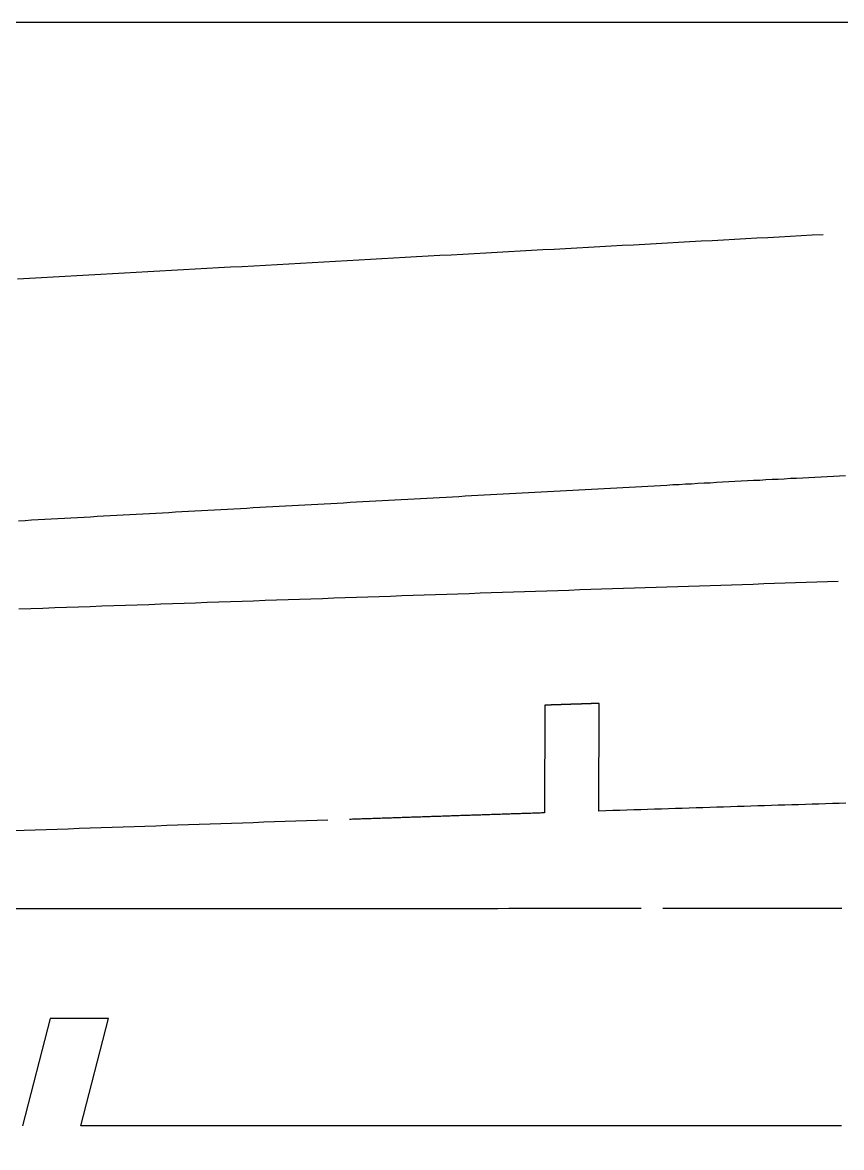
# Model space of a CAD drawing. Extents: x -537 to 363, y 432 to 791.
# Drawn here: x -449 to -411.3, y 739.2 to 791.1 of the extents above; entities that cross this region are included whole.
import ezdxf

# ---------------------------------------------------------------- set-up
doc = ezdxf.new("R2010")
doc.units = 0
doc.layers.get('0').update_dxf_attribs({"linetype": 'CONTINUOUS'})
doc.layers.add('90X10', color=1, linetype='CONTINUOUS')

msp = doc.modelspace()

# ---------------------------------------------------------------- linework, layer by layer
for p, q in [((-424.942, 759.619), (-424.955, 754.657)), ((-422.453, 754.739), (-422.44, 759.702)), ((-447.742, 745.184), (-449.019, 740.244)), ((-446.327, 740.243), (-445.05, 745.183))]:
    msp.add_line(p, q)
for points in [[(-412.11, 781.298, 0), (-412.619, 781.271, 0), (-413.128, 781.244, 0), (-413.638, 781.216, 0), (-414.148, 781.188, 0), (-414.66, 781.161, 0), (-415.172, 781.133, 0), (-415.685, 781.105, 0), (-416.199, 781.077, 0), (-416.713, 781.049, 0), (-417.228, 781.021, 0), (-417.744, 780.993, 0), (-418.26, 780.965, 0), (-418.777, 780.937, 0), (-419.295, 780.909, 0), (-419.814, 780.88, 0), (-420.333, 780.852, 0), (-420.853, 780.823, 0), (-421.374, 780.795, 0), (-421.895, 780.766, 0), (-422.417, 780.738, 0), (-422.94, 780.709, 0), (-423.463, 780.68, 0), (-423.987, 780.652, 0), (-424.511, 780.623, 0), (-425.036, 780.594, 0), (-425.562, 780.565, 0), (-426.089, 780.536, 0), (-426.616, 780.507, 0), (-427.144, 780.478, 0), (-427.672, 780.449, 0), (-428.201, 780.419, 0), (-428.73, 780.39, 0), (-429.26, 780.361, 0), (-429.791, 780.332, 0), (-430.322, 780.302, 0), (-430.854, 780.273, 0), (-431.387, 780.243, 0), (-431.92, 780.214, 0), (-432.453, 780.184, 0), (-432.987, 780.154, 0), (-433.522, 780.125, 0), (-434.057, 780.095, 0), (-434.593, 780.065, 0), (-435.129, 780.035, 0), (-435.666, 780.005, 0), (-436.204, 779.975, 0), (-436.741, 779.945, 0), (-437.28, 779.915, 0), (-437.819, 779.885, 0), (-438.358, 779.855, 0), (-438.898, 779.825, 0), (-439.439, 779.795, 0), (-439.98, 779.765, 0), (-440.521, 779.734, 0), (-441.063, 779.704, 0), (-441.605, 779.674, 0), (-442.148, 779.643, 0), (-442.691, 779.613, 0), (-443.235, 779.582, 0), (-443.779, 779.552, 0), (-444.324, 779.521, 0), (-444.869, 779.491, 0), (-445.415, 779.46, 0), (-445.961, 779.429, 0), (-446.507, 779.399, 0), (-447.054, 779.368, 0), (-447.601, 779.337, 0), (-448.149, 779.306, 0), (-448.697, 779.275, 0), (-449.245, 779.245, 0)], [(-411.085, 770.193, 0), (-411.367, 770.178, 0), (-411.648, 770.163, 0), (-411.93, 770.148, 0), (-412.212, 770.132, 0), (-412.494, 770.117, 0), (-412.776, 770.102, 0), (-413.059, 770.087, 0), (-413.342, 770.072, 0), (-413.625, 770.057, 0), (-413.908, 770.041, 0), (-414.191, 770.026, 0), (-414.475, 770.011, 0), (-414.759, 769.996, 0), (-415.043, 769.98, 0), (-415.327, 769.965, 0), (-415.612, 769.95, 0), (-415.896, 769.934, 0), (-416.181, 769.919, 0), (-416.467, 769.904, 0), (-416.752, 769.888, 0), (-417.038, 769.873, 0), (-417.323, 769.857, 0), (-417.609, 769.842, 0), (-417.895, 769.827, 0), (-418.182, 769.811, 0), (-418.468, 769.796, 0), (-418.755, 769.78, 0), (-419.042, 769.765, 0), (-419.329, 769.749, 0), (-419.617, 769.733, 0), (-419.904, 769.718, 0), (-420.192, 769.702, 0), (-420.48, 769.687, 0), (-420.768, 769.671, 0), (-421.057, 769.655, 0), (-421.345, 769.64, 0), (-421.634, 769.624, 0), (-421.923, 769.608, 0), (-422.212, 769.593, 0), (-422.501, 769.577, 0), (-422.791, 769.561, 0), (-423.081, 769.545, 0), (-423.371, 769.53, 0), (-423.661, 769.514, 0), (-423.951, 769.498, 0), (-424.241, 769.482, 0), (-424.532, 769.466, 0), (-424.823, 769.45, 0), (-425.114, 769.435, 0), (-425.405, 769.419, 0), (-425.696, 769.403, 0), (-425.988, 769.387, 0), (-426.28, 769.371, 0), (-426.571, 769.355, 0), (-426.864, 769.339, 0), (-427.156, 769.323, 0), (-427.448, 769.307, 0), (-427.741, 769.291, 0), (-428.034, 769.275, 0), (-428.326, 769.259, 0), (-428.62, 769.243, 0), (-428.913, 769.227, 0), (-429.206, 769.211, 0), (-429.5, 769.195, 0), (-429.794, 769.179, 0), (-430.088, 769.162, 0), (-430.382, 769.146, 0), (-430.676, 769.13, 0), (-430.97, 769.114, 0), (-431.265, 769.098, 0), (-431.56, 769.082, 0), (-431.855, 769.065, 0), (-432.15, 769.049, 0), (-432.445, 769.033, 0), (-432.74, 769.017, 0), (-433.036, 769, 0), (-433.332, 768.984, 0), (-433.628, 768.968, 0), (-433.924, 768.952, 0), (-434.22, 768.935, 0), (-434.516, 768.919, 0), (-434.813, 768.903, 0), (-435.109, 768.886, 0), (-435.406, 768.87, 0), (-435.703, 768.854, 0), (-436, 768.837, 0), (-436.297, 768.821, 0), (-436.595, 768.804, 0), (-436.892, 768.788, 0), (-437.19, 768.771, 0), (-437.487, 768.755, 0), (-437.785, 768.738, 0), (-438.083, 768.722, 0), (-438.382, 768.706, 0), (-438.68, 768.689, 0), (-438.979, 768.673, 0), (-439.277, 768.656, 0), (-439.576, 768.639, 0), (-439.875, 768.623, 0), (-440.174, 768.606, 0), (-440.473, 768.59, 0), (-440.772, 768.573, 0), (-441.072, 768.557, 0), (-441.371, 768.54, 0), (-441.671, 768.523, 0), (-441.971, 768.507, 0), (-442.271, 768.49, 0), (-442.571, 768.473, 0), (-442.871, 768.457, 0), (-443.172, 768.44, 0), (-443.472, 768.423, 0), (-443.773, 768.407, 0), (-444.073, 768.39, 0), (-444.374, 768.373, 0), (-444.675, 768.357, 0), (-444.976, 768.34, 0), (-445.278, 768.323, 0), (-445.579, 768.306, 0), (-445.88, 768.29, 0), (-446.182, 768.273, 0), (-446.484, 768.256, 0), (-446.785, 768.239, 0), (-447.087, 768.222, 0), (-447.389, 768.206, 0), (-447.691, 768.189, 0), (-447.994, 768.172, 0), (-448.296, 768.155, 0), (-448.598, 768.138, 0), (-448.901, 768.121, 0), (-449.204, 768.104, 0)], [(-411.432, 765.312, 0), (-411.919, 765.297, 0), (-412.407, 765.281, 0), (-412.895, 765.266, 0), (-413.385, 765.251, 0), (-413.875, 765.235, 0), (-414.366, 765.219, 0), (-414.857, 765.204, 0), (-415.35, 765.188, 0), (-415.843, 765.172, 0), (-416.337, 765.156, 0), (-416.832, 765.14, 0), (-417.327, 765.124, 0), (-417.824, 765.108, 0), (-418.321, 765.092, 0), (-418.819, 765.076, 0), (-419.318, 765.06, 0), (-419.817, 765.043, 0), (-420.318, 765.027, 0), (-420.819, 765.011, 0), (-421.321, 764.994, 0), (-421.824, 764.978, 0), (-422.328, 764.961, 0), (-422.832, 764.944, 0), (-423.338, 764.928, 0), (-423.844, 764.911, 0), (-424.351, 764.894, 0), (-424.859, 764.877, 0), (-425.368, 764.86, 0), (-425.877, 764.843, 0), (-426.388, 764.826, 0), (-426.899, 764.809, 0), (-427.411, 764.792, 0), (-427.924, 764.774, 0), (-428.438, 764.757, 0), (-428.953, 764.74, 0), (-429.469, 764.722, 0), (-429.985, 764.705, 0), (-430.503, 764.687, 0), (-431.021, 764.67, 0), (-431.54, 764.652, 0), (-432.06, 764.634, 0), (-432.581, 764.617, 0), (-433.103, 764.599, 0), (-433.625, 764.581, 0), (-434.149, 764.563, 0), (-434.673, 764.545, 0), (-435.199, 764.527, 0), (-435.725, 764.509, 0), (-436.252, 764.491, 0), (-436.78, 764.473, 0), (-437.309, 764.455, 0), (-437.839, 764.436, 0), (-438.37, 764.418, 0), (-438.901, 764.4, 0), (-439.434, 764.381, 0), (-439.968, 764.363, 0), (-440.502, 764.344, 0), (-441.038, 764.326, 0), (-441.574, 764.307, 0), (-442.111, 764.288, 0), (-442.649, 764.27, 0), (-443.189, 764.251, 0), (-443.729, 764.232, 0), (-444.27, 764.213, 0), (-444.812, 764.194, 0), (-445.355, 764.175, 0), (-445.899, 764.156, 0), (-446.444, 764.137, 0), (-446.989, 764.118, 0), (-447.536, 764.099, 0), (-448.084, 764.08, 0), (-448.633, 764.06, 0), (-449.182, 764.041, 0)], [(-422.44, 759.702, 0), (-422.448, 759.701, 0), (-422.456, 759.701, 0), (-422.464, 759.701, 0), (-422.471, 759.701, 0), (-422.479, 759.7, 0), (-422.487, 759.7, 0), (-422.495, 759.7, 0), (-422.503, 759.7, 0), (-422.51, 759.699, 0), (-422.518, 759.699, 0), (-422.526, 759.699, 0), (-422.534, 759.699, 0), (-422.542, 759.698, 0), (-422.549, 759.698, 0), (-422.557, 759.698, 0), (-422.565, 759.698, 0), (-422.573, 759.697, 0), (-422.581, 759.697, 0), (-422.589, 759.697, 0), (-422.596, 759.697, 0), (-422.604, 759.696, 0), (-422.612, 759.696, 0), (-422.62, 759.696, 0), (-422.628, 759.696, 0), (-422.635, 759.695, 0), (-422.643, 759.695, 0), (-422.651, 759.695, 0), (-422.659, 759.695, 0), (-422.667, 759.694, 0), (-422.674, 759.694, 0), (-422.682, 759.694, 0), (-422.69, 759.694, 0), (-422.698, 759.693, 0), (-422.706, 759.693, 0), (-422.714, 759.693, 0), (-422.721, 759.692, 0), (-422.729, 759.692, 0), (-422.737, 759.692, 0), (-422.745, 759.692, 0), (-422.753, 759.691, 0), (-422.76, 759.691, 0), (-422.768, 759.691, 0), (-422.776, 759.691, 0), (-422.784, 759.69, 0), (-422.792, 759.69, 0), (-422.8, 759.69, 0), (-422.807, 759.69, 0), (-422.815, 759.689, 0), (-422.823, 759.689, 0), (-422.831, 759.689, 0), (-422.839, 759.689, 0), (-422.846, 759.688, 0), (-422.854, 759.688, 0), (-422.862, 759.688, 0), (-422.87, 759.688, 0), (-422.878, 759.687, 0), (-422.886, 759.687, 0), (-422.893, 759.687, 0), (-422.901, 759.687, 0), (-422.909, 759.686, 0), (-422.917, 759.686, 0), (-422.925, 759.686, 0), (-422.933, 759.685, 0), (-422.94, 759.685, 0), (-422.948, 759.685, 0), (-422.956, 759.685, 0), (-422.964, 759.684, 0), (-422.972, 759.684, 0), (-422.979, 759.684, 0), (-422.987, 759.684, 0), (-422.995, 759.683, 0), (-423.003, 759.683, 0), (-423.011, 759.683, 0), (-423.019, 759.683, 0), (-423.026, 759.682, 0), (-423.034, 759.682, 0), (-423.042, 759.682, 0), (-423.05, 759.682, 0), (-423.058, 759.681, 0), (-423.066, 759.681, 0), (-423.073, 759.681, 0), (-423.081, 759.681, 0), (-423.089, 759.68, 0), (-423.097, 759.68, 0), (-423.105, 759.68, 0), (-423.112, 759.68, 0), (-423.12, 759.679, 0), (-423.128, 759.679, 0), (-423.136, 759.679, 0), (-423.144, 759.679, 0), (-423.152, 759.678, 0), (-423.159, 759.678, 0), (-423.167, 759.678, 0), (-423.175, 759.677, 0), (-423.183, 759.677, 0), (-423.191, 759.677, 0), (-423.199, 759.677, 0), (-423.206, 759.676, 0), (-423.214, 759.676, 0), (-423.222, 759.676, 0), (-423.23, 759.676, 0), (-423.238, 759.675, 0), (-423.246, 759.675, 0), (-423.253, 759.675, 0), (-423.261, 759.675, 0), (-423.269, 759.674, 0), (-423.277, 759.674, 0), (-423.285, 759.674, 0), (-423.293, 759.674, 0), (-423.3, 759.673, 0), (-423.308, 759.673, 0), (-423.316, 759.673, 0), (-423.324, 759.673, 0), (-423.332, 759.672, 0), (-423.34, 759.672, 0), (-423.347, 759.672, 0), (-423.355, 759.672, 0), (-423.363, 759.671, 0), (-423.371, 759.671, 0), (-423.379, 759.671, 0), (-423.387, 759.67, 0), (-423.394, 759.67, 0), (-423.402, 759.67, 0), (-423.41, 759.67, 0), (-423.418, 759.669, 0), (-423.426, 759.669, 0), (-423.434, 759.669, 0), (-423.441, 759.669, 0), (-423.449, 759.668, 0), (-423.457, 759.668, 0), (-423.465, 759.668, 0), (-423.473, 759.668, 0), (-423.481, 759.667, 0), (-423.488, 759.667, 0), (-423.496, 759.667, 0), (-423.504, 759.667, 0), (-423.512, 759.666, 0), (-423.52, 759.666, 0), (-423.528, 759.666, 0), (-423.535, 759.666, 0), (-423.543, 759.665, 0), (-423.551, 759.665, 0), (-423.559, 759.665, 0), (-423.567, 759.665, 0), (-423.575, 759.664, 0), (-423.582, 759.664, 0), (-423.59, 759.664, 0), (-423.598, 759.663, 0), (-423.606, 759.663, 0), (-423.614, 759.663, 0), (-423.622, 759.663, 0), (-423.63, 759.662, 0), (-423.637, 759.662, 0), (-423.645, 759.662, 0), (-423.653, 759.662, 0), (-423.661, 759.661, 0), (-423.669, 759.661, 0), (-423.677, 759.661, 0), (-423.684, 759.661, 0), (-423.692, 759.66, 0), (-423.7, 759.66, 0), (-423.708, 759.66, 0), (-423.716, 759.66, 0), (-423.724, 759.659, 0), (-423.731, 759.659, 0), (-423.739, 759.659, 0), (-423.747, 759.659, 0), (-423.755, 759.658, 0), (-423.763, 759.658, 0), (-423.771, 759.658, 0), (-423.779, 759.657, 0), (-423.786, 759.657, 0), (-423.794, 759.657, 0), (-423.802, 759.657, 0), (-423.81, 759.656, 0), (-423.818, 759.656, 0), (-423.826, 759.656, 0), (-423.833, 759.656, 0), (-423.841, 759.655, 0), (-423.849, 759.655, 0), (-423.857, 759.655, 0), (-423.865, 759.655, 0), (-423.873, 759.654, 0), (-423.881, 759.654, 0), (-423.888, 759.654, 0), (-423.896, 759.654, 0), (-423.904, 759.653, 0), (-423.912, 759.653, 0), (-423.92, 759.653, 0), (-423.928, 759.653, 0), (-423.935, 759.652, 0), (-423.943, 759.652, 0), (-423.951, 759.652, 0), (-423.959, 759.651, 0), (-423.967, 759.651, 0), (-423.975, 759.651, 0), (-423.983, 759.651, 0), (-423.99, 759.65, 0), (-423.998, 759.65, 0), (-424.006, 759.65, 0), (-424.014, 759.65, 0), (-424.022, 759.649, 0), (-424.03, 759.649, 0), (-424.038, 759.649, 0), (-424.045, 759.649, 0), (-424.053, 759.648, 0), (-424.061, 759.648, 0), (-424.069, 759.648, 0), (-424.077, 759.648, 0), (-424.085, 759.647, 0), (-424.092, 759.647, 0), (-424.1, 759.647, 0), (-424.108, 759.647, 0), (-424.116, 759.646, 0), (-424.124, 759.646, 0), (-424.132, 759.646, 0), (-424.14, 759.646, 0), (-424.147, 759.645, 0), (-424.155, 759.645, 0), (-424.163, 759.645, 0), (-424.171, 759.644, 0), (-424.179, 759.644, 0), (-424.187, 759.644, 0), (-424.195, 759.644, 0), (-424.202, 759.643, 0), (-424.21, 759.643, 0), (-424.218, 759.643, 0), (-424.226, 759.643, 0), (-424.234, 759.642, 0), (-424.242, 759.642, 0), (-424.25, 759.642, 0), (-424.257, 759.642, 0), (-424.265, 759.641, 0), (-424.273, 759.641, 0), (-424.281, 759.641, 0), (-424.289, 759.641, 0), (-424.297, 759.64, 0), (-424.305, 759.64, 0), (-424.312, 759.64, 0), (-424.32, 759.64, 0), (-424.328, 759.639, 0), (-424.336, 759.639, 0), (-424.344, 759.639, 0), (-424.352, 759.638, 0), (-424.36, 759.638, 0), (-424.367, 759.638, 0), (-424.375, 759.638, 0), (-424.383, 759.637, 0), (-424.391, 759.637, 0), (-424.399, 759.637, 0), (-424.407, 759.637, 0), (-424.415, 759.636, 0), (-424.422, 759.636, 0), (-424.43, 759.636, 0), (-424.438, 759.636, 0), (-424.446, 759.635, 0), (-424.454, 759.635, 0), (-424.462, 759.635, 0), (-424.47, 759.635, 0), (-424.477, 759.634, 0), (-424.485, 759.634, 0), (-424.493, 759.634, 0), (-424.501, 759.633, 0), (-424.509, 759.633, 0), (-424.517, 759.633, 0), (-424.525, 759.633, 0), (-424.533, 759.632, 0), (-424.54, 759.632, 0), (-424.548, 759.632, 0), (-424.556, 759.632, 0), (-424.564, 759.631, 0), (-424.572, 759.631, 0), (-424.58, 759.631, 0), (-424.588, 759.631, 0), (-424.595, 759.63, 0), (-424.603, 759.63, 0), (-424.611, 759.63, 0), (-424.619, 759.63, 0), (-424.627, 759.629, 0), (-424.635, 759.629, 0), (-424.643, 759.629, 0), (-424.65, 759.629, 0), (-424.658, 759.628, 0), (-424.666, 759.628, 0), (-424.674, 759.628, 0), (-424.682, 759.627, 0), (-424.69, 759.627, 0), (-424.698, 759.627, 0), (-424.706, 759.627, 0), (-424.713, 759.626, 0), (-424.721, 759.626, 0), (-424.729, 759.626, 0), (-424.737, 759.626, 0), (-424.745, 759.625, 0), (-424.753, 759.625, 0), (-424.761, 759.625, 0), (-424.768, 759.625, 0), (-424.776, 759.624, 0), (-424.784, 759.624, 0), (-424.792, 759.624, 0), (-424.8, 759.624, 0), (-424.808, 759.623, 0), (-424.816, 759.623, 0), (-424.824, 759.623, 0), (-424.831, 759.623, 0), (-424.839, 759.622, 0), (-424.847, 759.622, 0), (-424.855, 759.622, 0), (-424.863, 759.621, 0), (-424.871, 759.621, 0), (-424.879, 759.621, 0), (-424.887, 759.621, 0), (-424.894, 759.62, 0), (-424.902, 759.62, 0), (-424.91, 759.62, 0), (-424.918, 759.62, 0), (-424.926, 759.619, 0), (-424.934, 759.619, 0), (-424.942, 759.619, 0)], [(-411.072, 755.102, 0), (-411.382, 755.093, 0), (-411.693, 755.083, 0), (-412.004, 755.073, 0), (-412.315, 755.064, 0), (-412.627, 755.054, 0), (-412.939, 755.044, 0), (-413.251, 755.034, 0), (-413.564, 755.024, 0), (-413.877, 755.015, 0), (-414.191, 755.005, 0), (-414.504, 754.995, 0), (-414.818, 754.985, 0), (-415.133, 754.975, 0), (-415.447, 754.965, 0), (-415.762, 754.955, 0), (-416.077, 754.945, 0), (-416.393, 754.935, 0), (-416.709, 754.925, 0), (-417.025, 754.915, 0), (-417.342, 754.904, 0), (-417.659, 754.894, 0), (-417.976, 754.884, 0), (-418.294, 754.874, 0), (-418.612, 754.864, 0), (-418.93, 754.853, 0), (-419.248, 754.843, 0), (-419.567, 754.833, 0), (-419.887, 754.822, 0), (-420.206, 754.812, 0), (-420.526, 754.802, 0), (-420.847, 754.791, 0), (-421.167, 754.781, 0), (-421.488, 754.77, 0), (-421.809, 754.76, 0), (-422.131, 754.749, 0), (-422.453, 754.739, 0)], [(-434.949, 754.322, 0), (-435.438, 754.306, 0), (-435.928, 754.289, 0), (-436.419, 754.272, 0), (-436.911, 754.256, 0), (-437.403, 754.239, 0), (-437.896, 754.222, 0), (-438.39, 754.205, 0), (-438.885, 754.188, 0), (-439.381, 754.171, 0), (-439.877, 754.154, 0), (-440.374, 754.137, 0), (-440.872, 754.12, 0), (-441.371, 754.103, 0), (-441.87, 754.086, 0), (-442.371, 754.069, 0), (-442.872, 754.052, 0), (-443.374, 754.034, 0), (-443.876, 754.017, 0), (-444.38, 754, 0), (-444.884, 753.982, 0), (-445.389, 753.965, 0), (-445.895, 753.947, 0), (-446.402, 753.93, 0), (-446.91, 753.912, 0), (-447.418, 753.895, 0), (-447.927, 753.877, 0), (-448.437, 753.859, 0), (-448.948, 753.842, 0), (-449.46, 753.824, 0)], [(-424.955, 754.657, 0), (-425.024, 754.655, 0), (-425.094, 754.652, 0), (-425.164, 754.65, 0), (-425.234, 754.648, 0), (-425.304, 754.645, 0), (-425.374, 754.643, 0), (-425.443, 754.641, 0), (-425.513, 754.638, 0), (-425.583, 754.636, 0), (-425.653, 754.634, 0), (-425.723, 754.631, 0), (-425.793, 754.629, 0), (-425.863, 754.627, 0), (-425.933, 754.624, 0), (-426.003, 754.622, 0), (-426.073, 754.62, 0), (-426.143, 754.618, 0), (-426.213, 754.615, 0), (-426.284, 754.613, 0), (-426.354, 754.611, 0), (-426.424, 754.608, 0), (-426.494, 754.606, 0), (-426.564, 754.604, 0), (-426.634, 754.601, 0), (-426.704, 754.599, 0), (-426.775, 754.597, 0), (-426.845, 754.594, 0), (-426.915, 754.592, 0), (-426.985, 754.59, 0), (-427.056, 754.587, 0), (-427.126, 754.585, 0), (-427.196, 754.583, 0), (-427.267, 754.58, 0), (-427.337, 754.578, 0), (-427.407, 754.576, 0), (-427.478, 754.573, 0), (-427.548, 754.571, 0), (-427.618, 754.569, 0), (-427.689, 754.566, 0), (-427.759, 754.564, 0), (-427.83, 754.562, 0), (-427.9, 754.559, 0), (-427.971, 754.557, 0), (-428.041, 754.555, 0), (-428.112, 754.552, 0), (-428.182, 754.55, 0), (-428.253, 754.547, 0), (-428.323, 754.545, 0), (-428.394, 754.543, 0), (-428.464, 754.54, 0), (-428.535, 754.538, 0), (-428.606, 754.536, 0), (-428.676, 754.533, 0), (-428.747, 754.531, 0), (-428.818, 754.529, 0), (-428.888, 754.526, 0), (-428.959, 754.524, 0), (-429.03, 754.522, 0), (-429.101, 754.519, 0), (-429.171, 754.517, 0), (-429.242, 754.514, 0), (-429.313, 754.512, 0), (-429.384, 754.51, 0), (-429.455, 754.507, 0), (-429.525, 754.505, 0), (-429.596, 754.503, 0), (-429.667, 754.5, 0), (-429.738, 754.498, 0), (-429.809, 754.495, 0), (-429.88, 754.493, 0), (-429.951, 754.491, 0), (-430.022, 754.488, 0), (-430.093, 754.486, 0), (-430.164, 754.484, 0), (-430.235, 754.481, 0), (-430.306, 754.479, 0), (-430.377, 754.476, 0), (-430.448, 754.474, 0), (-430.519, 754.472, 0), (-430.59, 754.469, 0), (-430.661, 754.467, 0), (-430.732, 754.465, 0), (-430.803, 754.462, 0), (-430.874, 754.46, 0), (-430.946, 754.457, 0), (-431.017, 754.455, 0), (-431.088, 754.453, 0), (-431.159, 754.45, 0), (-431.23, 754.448, 0), (-431.302, 754.445, 0), (-431.373, 754.443, 0), (-431.444, 754.441, 0), (-431.516, 754.438, 0), (-431.587, 754.436, 0), (-431.658, 754.433, 0), (-431.729, 754.431, 0), (-431.801, 754.429, 0), (-431.872, 754.426, 0), (-431.944, 754.424, 0), (-432.015, 754.421, 0), (-432.086, 754.419, 0), (-432.158, 754.417, 0), (-432.229, 754.414, 0), (-432.301, 754.412, 0), (-432.372, 754.409, 0), (-432.444, 754.407, 0), (-432.515, 754.405, 0), (-432.587, 754.402, 0), (-432.659, 754.4, 0), (-432.73, 754.397, 0), (-432.802, 754.395, 0), (-432.873, 754.392, 0), (-432.945, 754.39, 0), (-433.017, 754.388, 0), (-433.088, 754.385, 0), (-433.16, 754.383, 0), (-433.232, 754.38, 0), (-433.303, 754.378, 0), (-433.375, 754.376, 0), (-433.447, 754.373, 0), (-433.519, 754.371, 0), (-433.59, 754.368, 0), (-433.662, 754.366, 0), (-433.734, 754.363, 0), (-433.806, 754.361, 0), (-433.878, 754.359, 0), (-433.949, 754.356, 0)], [(-420.51, 750.249, 0), (-421.011, 750.249, 0), (-421.513, 750.249, 0), (-422.016, 750.248, 0), (-422.521, 750.248, 0), (-423.026, 750.247, 0), (-423.533, 750.247, 0), (-424.042, 750.246, 0), (-424.551, 750.246, 0), (-425.062, 750.245, 0), (-425.574, 750.245, 0), (-426.087, 750.244, 0), (-426.602, 750.244, 0), (-427.118, 750.243, 0), (-427.635, 750.243, 0), (-428.154, 750.242, 0), (-428.673, 750.242, 0), (-429.195, 750.242, 0), (-429.717, 750.241, 0), (-430.241, 750.241, 0), (-430.765, 750.24, 0), (-431.292, 750.24, 0), (-431.819, 750.239, 0), (-432.348, 750.239, 0), (-432.878, 750.238, 0), (-433.41, 750.238, 0), (-433.943, 750.238, 0), (-434.477, 750.237, 0), (-435.012, 750.237, 0), (-435.549, 750.236, 0), (-436.087, 750.236, 0), (-436.626, 750.236, 0), (-437.167, 750.235, 0), (-437.709, 750.235, 0), (-438.252, 750.234, 0), (-438.797, 750.234, 0), (-439.343, 750.234, 0), (-439.891, 750.233, 0), (-440.439, 750.233, 0), (-440.989, 750.233, 0), (-441.541, 750.232, 0), (-442.094, 750.232, 0), (-442.648, 750.232, 0), (-443.203, 750.231, 0), (-443.76, 750.231, 0), (-444.318, 750.231, 0), (-444.878, 750.231, 0), (-445.439, 750.23, 0), (-446.001, 750.23, 0), (-446.565, 750.23, 0), (-447.13, 750.23, 0), (-447.697, 750.229, 0), (-448.264, 750.229, 0), (-448.834, 750.229, 0), (-449.404, 750.229, 0)], [(-411.262, 750.258, 0), (-411.599, 750.257, 0), (-411.936, 750.257, 0), (-412.274, 750.257, 0), (-412.612, 750.256, 0), (-412.951, 750.256, 0), (-413.291, 750.256, 0), (-413.631, 750.256, 0), (-413.972, 750.255, 0), (-414.314, 750.255, 0), (-414.656, 750.255, 0), (-414.999, 750.254, 0), (-415.342, 750.254, 0), (-415.686, 750.254, 0), (-416.031, 750.254, 0), (-416.376, 750.253, 0), (-416.722, 750.253, 0), (-417.068, 750.253, 0), (-417.415, 750.252, 0), (-417.763, 750.252, 0), (-418.111, 750.252, 0), (-418.46, 750.251, 0), (-418.809, 750.251, 0), (-419.16, 750.251, 0), (-419.51, 750.25, 0)], [(-445.05, 745.183, 0), (-445.058, 745.183, 0), (-445.066, 745.183, 0), (-445.075, 745.183, 0), (-445.083, 745.183, 0), (-445.092, 745.183, 0), (-445.1, 745.183, 0), (-445.108, 745.183, 0), (-445.117, 745.183, 0), (-445.125, 745.183, 0), (-445.134, 745.183, 0), (-445.142, 745.183, 0), (-445.15, 745.183, 0), (-445.159, 745.183, 0), (-445.167, 745.183, 0), (-445.176, 745.183, 0), (-445.184, 745.183, 0), (-445.192, 745.183, 0), (-445.201, 745.183, 0), (-445.209, 745.183, 0), (-445.218, 745.183, 0), (-445.226, 745.183, 0), (-445.234, 745.183, 0), (-445.243, 745.183, 0), (-445.251, 745.183, 0), (-445.26, 745.183, 0), (-445.268, 745.183, 0), (-445.277, 745.183, 0), (-445.285, 745.183, 0), (-445.293, 745.183, 0), (-445.302, 745.183, 0), (-445.31, 745.183, 0), (-445.319, 745.183, 0), (-445.327, 745.183, 0), (-445.335, 745.183, 0), (-445.344, 745.183, 0), (-445.352, 745.183, 0), (-445.361, 745.183, 0), (-445.369, 745.183, 0), (-445.377, 745.183, 0), (-445.386, 745.183, 0), (-445.394, 745.183, 0), (-445.403, 745.183, 0), (-445.411, 745.183, 0), (-445.419, 745.183, 0), (-445.428, 745.183, 0), (-445.436, 745.183, 0), (-445.445, 745.183, 0), (-445.453, 745.183, 0), (-445.462, 745.183, 0), (-445.47, 745.183, 0), (-445.478, 745.183, 0), (-445.487, 745.183, 0), (-445.495, 745.183, 0), (-445.504, 745.183, 0), (-445.512, 745.183, 0), (-445.52, 745.183, 0), (-445.529, 745.183, 0), (-445.537, 745.183, 0), (-445.546, 745.183, 0), (-445.554, 745.183, 0), (-445.562, 745.183, 0), (-445.571, 745.183, 0), (-445.579, 745.183, 0), (-445.588, 745.183, 0), (-445.596, 745.183, 0), (-445.605, 745.183, 0), (-445.613, 745.183, 0), (-445.621, 745.183, 0), (-445.63, 745.183, 0), (-445.638, 745.183, 0), (-445.647, 745.183, 0), (-445.655, 745.183, 0), (-445.664, 745.183, 0), (-445.672, 745.183, 0), (-445.68, 745.183, 0), (-445.689, 745.183, 0), (-445.697, 745.183, 0), (-445.706, 745.183, 0), (-445.714, 745.183, 0), (-445.722, 745.183, 0), (-445.731, 745.183, 0), (-445.739, 745.183, 0), (-445.748, 745.183, 0), (-445.756, 745.183, 0), (-445.765, 745.183, 0), (-445.773, 745.183, 0), (-445.781, 745.183, 0), (-445.79, 745.183, 0), (-445.798, 745.183, 0), (-445.807, 745.183, 0), (-445.815, 745.183, 0), (-445.823, 745.183, 0), (-445.832, 745.183, 0), (-445.84, 745.183, 0), (-445.849, 745.183, 0), (-445.857, 745.183, 0), (-445.866, 745.183, 0), (-445.874, 745.183, 0), (-445.882, 745.183, 0), (-445.891, 745.183, 0), (-445.899, 745.183, 0), (-445.908, 745.183, 0), (-445.916, 745.183, 0), (-445.925, 745.183, 0), (-445.933, 745.183, 0), (-445.941, 745.183, 0), (-445.95, 745.183, 0), (-445.958, 745.183, 0), (-445.967, 745.183, 0), (-445.975, 745.183, 0), (-445.984, 745.183, 0), (-445.992, 745.183, 0), (-446, 745.183, 0), (-446.009, 745.183, 0), (-446.017, 745.183, 0), (-446.026, 745.183, 0), (-446.034, 745.183, 0), (-446.043, 745.183, 0), (-446.051, 745.183, 0), (-446.059, 745.183, 0), (-446.068, 745.183, 0), (-446.076, 745.183, 0), (-446.085, 745.183, 0), (-446.093, 745.183, 0), (-446.102, 745.183, 0), (-446.11, 745.183, 0), (-446.118, 745.183, 0), (-446.127, 745.183, 0), (-446.135, 745.183, 0), (-446.144, 745.183, 0), (-446.152, 745.183, 0), (-446.161, 745.183, 0), (-446.169, 745.183, 0), (-446.177, 745.183, 0), (-446.186, 745.183, 0), (-446.194, 745.183, 0), (-446.203, 745.183, 0), (-446.211, 745.183, 0), (-446.22, 745.183, 0), (-446.228, 745.183, 0), (-446.237, 745.183, 0), (-446.245, 745.183, 0), (-446.253, 745.183, 0), (-446.262, 745.183, 0), (-446.27, 745.183, 0), (-446.279, 745.183, 0), (-446.287, 745.183, 0), (-446.296, 745.183, 0), (-446.304, 745.183, 0), (-446.312, 745.183, 0), (-446.321, 745.183, 0), (-446.329, 745.183, 0), (-446.338, 745.183, 0), (-446.346, 745.183, 0), (-446.355, 745.183, 0), (-446.363, 745.183, 0), (-446.372, 745.183, 0), (-446.38, 745.183, 0), (-446.388, 745.183, 0), (-446.397, 745.183, 0), (-446.405, 745.183, 0), (-446.414, 745.183, 0), (-446.422, 745.183, 0), (-446.431, 745.183, 0), (-446.439, 745.183, 0), (-446.447, 745.183, 0), (-446.456, 745.183, 0), (-446.464, 745.183, 0), (-446.473, 745.183, 0), (-446.481, 745.183, 0), (-446.49, 745.183, 0), (-446.498, 745.183, 0), (-446.507, 745.183, 0), (-446.515, 745.183, 0), (-446.523, 745.183, 0), (-446.532, 745.183, 0), (-446.54, 745.183, 0), (-446.549, 745.183, 0), (-446.557, 745.183, 0), (-446.566, 745.183, 0), (-446.574, 745.183, 0), (-446.583, 745.184, 0), (-446.591, 745.184, 0), (-446.599, 745.184, 0), (-446.608, 745.184, 0), (-446.616, 745.184, 0), (-446.625, 745.184, 0), (-446.633, 745.184, 0), (-446.642, 745.184, 0), (-446.65, 745.184, 0), (-446.659, 745.184, 0), (-446.667, 745.184, 0), (-446.675, 745.184, 0), (-446.684, 745.184, 0), (-446.692, 745.184, 0), (-446.701, 745.184, 0), (-446.709, 745.184, 0), (-446.718, 745.184, 0), (-446.726, 745.184, 0), (-446.735, 745.184, 0), (-446.743, 745.184, 0), (-446.752, 745.184, 0), (-446.76, 745.184, 0), (-446.768, 745.184, 0), (-446.777, 745.184, 0), (-446.785, 745.184, 0), (-446.794, 745.184, 0), (-446.802, 745.184, 0), (-446.811, 745.184, 0), (-446.819, 745.184, 0), (-446.828, 745.184, 0), (-446.836, 745.184, 0), (-446.845, 745.184, 0), (-446.853, 745.184, 0), (-446.861, 745.184, 0), (-446.87, 745.184, 0), (-446.878, 745.184, 0), (-446.887, 745.184, 0), (-446.895, 745.184, 0), (-446.904, 745.184, 0), (-446.912, 745.184, 0), (-446.921, 745.184, 0), (-446.929, 745.184, 0), (-446.938, 745.184, 0), (-446.946, 745.184, 0), (-446.954, 745.184, 0), (-446.963, 745.184, 0), (-446.971, 745.184, 0), (-446.98, 745.184, 0), (-446.988, 745.184, 0), (-446.997, 745.184, 0), (-447.005, 745.184, 0), (-447.014, 745.184, 0), (-447.022, 745.184, 0), (-447.031, 745.184, 0), (-447.039, 745.184, 0), (-447.047, 745.184, 0), (-447.056, 745.184, 0), (-447.064, 745.184, 0), (-447.073, 745.184, 0), (-447.081, 745.184, 0), (-447.09, 745.184, 0), (-447.098, 745.184, 0), (-447.107, 745.184, 0), (-447.115, 745.184, 0), (-447.124, 745.184, 0), (-447.132, 745.184, 0), (-447.141, 745.184, 0), (-447.149, 745.184, 0), (-447.157, 745.184, 0), (-447.166, 745.184, 0), (-447.174, 745.184, 0), (-447.183, 745.184, 0), (-447.191, 745.184, 0), (-447.2, 745.184, 0), (-447.208, 745.184, 0), (-447.217, 745.184, 0), (-447.225, 745.184, 0), (-447.234, 745.184, 0), (-447.242, 745.184, 0), (-447.251, 745.184, 0), (-447.259, 745.184, 0), (-447.267, 745.184, 0), (-447.276, 745.184, 0), (-447.284, 745.184, 0), (-447.293, 745.184, 0), (-447.301, 745.184, 0), (-447.31, 745.184, 0), (-447.318, 745.184, 0), (-447.327, 745.184, 0), (-447.335, 745.184, 0), (-447.344, 745.184, 0), (-447.352, 745.184, 0), (-447.361, 745.184, 0), (-447.369, 745.184, 0), (-447.378, 745.184, 0), (-447.386, 745.184, 0), (-447.394, 745.184, 0), (-447.403, 745.184, 0), (-447.411, 745.184, 0), (-447.42, 745.184, 0), (-447.428, 745.184, 0), (-447.437, 745.184, 0), (-447.445, 745.184, 0), (-447.454, 745.184, 0), (-447.462, 745.184, 0), (-447.471, 745.184, 0), (-447.479, 745.184, 0), (-447.488, 745.184, 0), (-447.496, 745.184, 0), (-447.505, 745.184, 0), (-447.513, 745.184, 0), (-447.522, 745.184, 0), (-447.53, 745.184, 0), (-447.538, 745.184, 0), (-447.547, 745.184, 0), (-447.555, 745.184, 0), (-447.564, 745.184, 0), (-447.572, 745.184, 0), (-447.581, 745.184, 0), (-447.589, 745.184, 0), (-447.598, 745.184, 0), (-447.606, 745.184, 0), (-447.615, 745.184, 0), (-447.623, 745.184, 0), (-447.632, 745.184, 0), (-447.64, 745.184, 0), (-447.649, 745.184, 0), (-447.657, 745.184, 0), (-447.666, 745.184, 0), (-447.674, 745.184, 0), (-447.683, 745.184, 0), (-447.691, 745.184, 0), (-447.7, 745.184, 0), (-447.708, 745.184, 0), (-447.716, 745.184, 0), (-447.725, 745.184, 0), (-447.733, 745.184, 0), (-447.742, 745.184, 0)], [(-411.268, 740.239, 0), (-411.718, 740.239, 0), (-412.17, 740.239, 0), (-412.622, 740.239, 0), (-413.075, 740.239, 0), (-413.529, 740.239, 0), (-413.983, 740.239, 0), (-414.438, 740.239, 0), (-414.894, 740.239, 0), (-415.351, 740.239, 0), (-415.809, 740.239, 0), (-416.268, 740.239, 0), (-416.727, 740.239, 0), (-417.187, 740.239, 0), (-417.648, 740.239, 0), (-418.11, 740.239, 0), (-418.572, 740.239, 0), (-419.035, 740.239, 0), (-419.5, 740.239, 0), (-419.964, 740.239, 0), (-420.43, 740.239, 0), (-420.897, 740.239, 0), (-421.364, 740.239, 0), (-421.832, 740.239, 0), (-422.302, 740.239, 0), (-422.771, 740.239, 0), (-423.242, 740.239, 0), (-423.714, 740.239, 0), (-424.186, 740.239, 0), (-424.659, 740.239, 0), (-425.133, 740.239, 0), (-425.608, 740.239, 0), (-426.084, 740.239, 0), (-426.56, 740.239, 0), (-427.038, 740.239, 0), (-427.516, 740.239, 0), (-427.995, 740.239, 0), (-428.475, 740.239, 0), (-428.956, 740.239, 0), (-429.437, 740.239, 0), (-429.92, 740.239, 0), (-430.403, 740.239, 0), (-430.887, 740.239, 0), (-431.372, 740.239, 0), (-431.858, 740.239, 0), (-432.344, 740.24, 0), (-432.832, 740.24, 0), (-433.32, 740.24, 0), (-433.81, 740.24, 0), (-434.3, 740.24, 0), (-434.791, 740.24, 0), (-435.283, 740.24, 0), (-435.775, 740.24, 0), (-436.269, 740.24, 0), (-436.764, 740.24, 0), (-437.259, 740.24, 0), (-437.755, 740.24, 0), (-438.252, 740.24, 0), (-438.75, 740.24, 0), (-439.249, 740.241, 0), (-439.749, 740.241, 0), (-440.25, 740.241, 0), (-440.751, 740.241, 0), (-441.253, 740.241, 0), (-441.757, 740.241, 0), (-442.261, 740.241, 0), (-442.766, 740.241, 0), (-443.272, 740.242, 0), (-443.779, 740.242, 0), (-444.287, 740.242, 0), (-444.795, 740.242, 0), (-445.305, 740.242, 0), (-445.815, 740.243, 0), (-446.327, 740.243, 0)]]:
    msp.add_polyline3d(points)
at = {"layer": '90X10', "color": 1, "linetype": 'CONTINUOUS'}
msp.add_lwpolyline([(-537.056, 691.076), (362.944, 691.076), (362.944, 791.076), (-537.056, 791.076)], close=True, dxfattribs=at)

doc.saveas('drawing.dxf')
